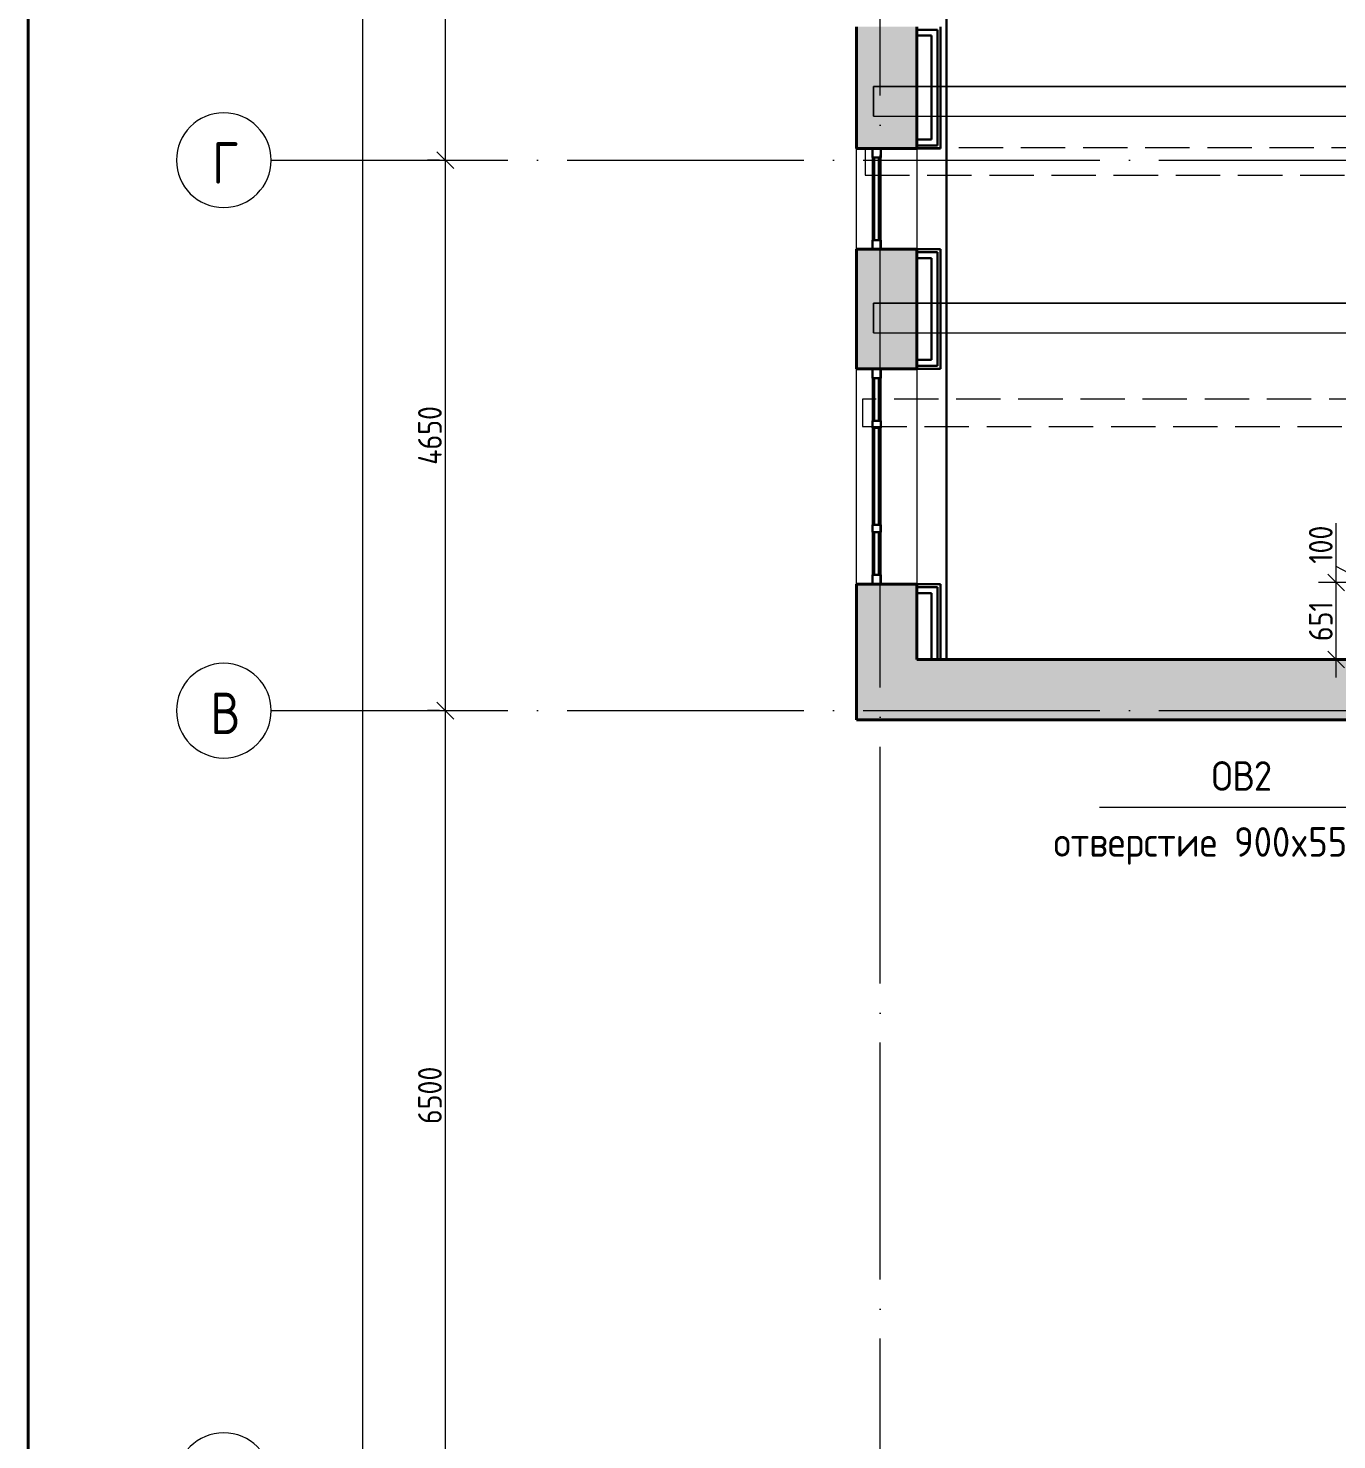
# Model space of a CAD drawing. Header units: millimetres. Extents: x -269164 to 430575, y -569542 to 36130.
# Drawn here: x 165045 to 176099, y -428174 to -416250 of the extents above; entities that cross this region are included whole.
import ezdxf

# ---------------------------------------------------------------- set-up
doc = ezdxf.new("R2010")
doc.units = ezdxf.units.MM
for name, pattern in [('ADSK_Линия сетки', [25, 20, -2.5, 0, -2.5]), ('ADSK_Сверху', [4.5, 3, -1.5]), ('GOST2.303 4', [7, 5, -2, 0])]:
    doc.linetypes.add(name, pattern=pattern)
for name, color, linetype, lineweight in [('Витраж', 7, 'Continuous', 18), ('Каркас', 7, 'Continuous', 18), ('Марки', 7, 'Continuous', 20), ('Оси', 7, 'Continuous', 9), ('Панели витража', 7, 'Continuous', 18), ('Размеры', 7, 'Continuous', 9), ('Стены внутренние', 7, 'Continuous', 18), ('Стены наружные', 7, 'Continuous', 18)]:
    doc.layers.add(name, color=color, linetype=linetype, lineweight=lineweight)
doc.styles.add('GOST Common', font='GOST_Common.ttf', dxfattribs={"width": 0.9, "height": 200})
doc.styles.add('ISOCPEUR_1', font='isocpeur.ttf', dxfattribs={"width": 0.9, "height": 250})
doc.dimstyles.new('ADSK_Основной_2_5_мм', dxfattribs={"dimscale": 304.8, "dimtxt": 251.428749, "dimasz": 0.463911, "dimexe": 0.492126, "dimexo": 0.492126, "dimgap": 0.098425, "dimtad": 1, "dimdec": 1, "dimrnd": 0.1, "dimdsep": 46, "dimtxsty": 'GOST Common', "dimblk1": 'OBLIQUE', "dimblk2": 'OBLIQUE', "dimsah": 1, "dimcen": 0.09, "dimdle": 0.492126, "dimazin": 2, "dimtfac": 1, "dimtdec": 4, "dimtix": 1, "dimtmove": 0, "dimatfit": 3, "dimfxl": 1, "dimtvp": 1, "dimtfill": 1, "dimtolj": 1, "dimtzin": 0, "dimlwd": 20, "dimlwe": 20, "dimarcsym": 2})
doc.dimstyles.new('ADSK_Основной_2_мм_Округление_до_1_мм_1', dxfattribs={"dimscale": 304.8, "dimtxt": 201.142999, "dimasz": 0.463911, "dimexe": 0.492126, "dimexo": 0.492126, "dimgap": 0.098425, "dimtad": 1, "dimdec": 0, "dimdsep": 46, "dimtxsty": 'GOST Common', "dimblk1": 'OBLIQUE', "dimblk2": 'OBLIQUE', "dimsah": 1, "dimcen": 0.09, "dimdle": 0.492126, "dimazin": 2, "dimtfac": 1, "dimtdec": 4, "dimtix": 1, "dimtmove": 1, "dimatfit": 3, "dimfxl": 1, "dimtvp": 1, "dimtolj": 1, "dimtzin": 0, "dimlwd": 20, "dimlwe": 20, "dimarcsym": 2})

# ---------------------------------------------------------------- blocks, each defined once
blk = doc.blocks.new('Прямоугольный импост - 70х20_60мм-1225109-03 План 3-го этажа маркировочный')
at = {"layer": 'Витраж', "color": 253, "linetype": 'ADSK_Сверху', "true_color": 0xaaaaaa}
for p, q in [((39644, 2435), (39644, 2365)), ((39724, 2435), (39644, 2435)), ((40114, 2435), (40084, 2435)), ((39724, 2365), (39644, 2365)), ((40114, 2365), (40084, 2365))]:
    blk.add_line(p, q, dxfattribs=at)
blk = doc.blocks.new('Прямоугольный импост - 70х20_60мм-1424711-03 План 3-го этажа маркировочный')
at = {"layer": 'Витраж', "color": 253, "linetype": 'ADSK_Сверху', "true_color": 0xaaaaaa}
for p, q in [((-80, 35), (0, 35)), ((0, 35), (0, -35)), ((0, -35), (-80, -35))]:
    blk.add_line(p, q, dxfattribs=at)
blk = doc.blocks.new('Прямоугольный импост - 70х20_60мм-1424712-03 План 3-го этажа маркировочный')
at = {"layer": 'Витраж', "color": 253, "linetype": 'ADSK_Сверху', "true_color": 0xaaaaaa}
for p, q in [((0, 35), (-80, 35)), ((0, -35), (0, 35)), ((-80, -35), (0, -35))]:
    blk.add_line(p, q, dxfattribs=at)
blk = doc.blocks.new('Прямоугольный импост - 70х20_60мм-1225111-03 План 3-го этажа маркировочный')
at = {"layer": 'Витраж', "color": 253, "linetype": 'ADSK_Сверху', "true_color": 0xaaaaaa}
for p, q in [((40144, 2435), (40114, 2435)), ((40994, 2435), (40964, 2435)), ((40144, 2365), (40114, 2365)), ((40994, 2365), (40964, 2365))]:
    blk.add_line(p, q, dxfattribs=at)
blk = doc.blocks.new('Прямоугольный импост - 70х20_60мм-1225113-03 План 3-го этажа маркировочный')
at = {"layer": 'Витраж', "color": 253, "linetype": 'ADSK_Сверху', "true_color": 0xaaaaaa}
for p, q in [((41024, 2435), (40994, 2435)), ((41464, 2435), (41384, 2435)), ((41464, 2365), (41464, 2435)), ((41024, 2365), (40994, 2365)), ((41464, 2365), (41384, 2365))]:
    blk.add_line(p, q, dxfattribs=at)
blk = doc.blocks.new('Прямоугольный импост - 70х60мм-1424709-03 План 3-го этажа маркировочный')
at = {"layer": 'Витраж', "color": 253, "linetype": 'ADSK_Сверху', "true_color": 0xaaaaaa}
for p, q in [((-30, 35), (30, 35)), ((30, -35), (-30, -35))]:
    blk.add_line(p, q, dxfattribs=at)
blk = doc.blocks.new('Прямоугольный импост - 70х60мм-1225009-03 План 3-го этажа маркировочный')
at = {"layer": 'Витраж', "color": 253, "linetype": 'ADSK_Сверху', "true_color": 0xaaaaaa}
for p, q in [((41024, 2435), (41024, 2365)), ((41384, 2435), (41024, 2435)), ((41384, 2365), (41384, 2435)), ((41384, 2365), (41024, 2365))]:
    blk.add_line(p, q, dxfattribs=at)
blk = doc.blocks.new('Прямоугольный импост - 70х60мм-1242018-03 План 3-го этажа маркировочный')
at = {"layer": 'Витраж', "color": 253, "linetype": 'ADSK_Сверху', "true_color": 0xaaaaaa}
for p, q in [((40144, 2435), (40144, 2365)), ((40964, 2435), (40144, 2435)), ((40964, 2365), (40964, 2435)), ((40964, 2365), (40144, 2365))]:
    blk.add_line(p, q, dxfattribs=at)
blk = doc.blocks.new('Прямоугольный импост - 70х20_56мм-1425354-03 План 3-го этажа маркировочный')
at = {"layer": 'Витраж', "color": 253, "linetype": 'ADSK_Сверху', "true_color": 0xaaaaaa}
for p, q in [((466, 2157), (396, 2157)), ((396, 2081), (396, 2157)), ((466, 2081), (466, 2157)), ((396, 1307), (396, 1383)), ((466, 1307), (466, 1383)), ((396, 1307), (466, 1307))]:
    blk.add_line(p, q, dxfattribs=at)
blk = doc.blocks.new('Прямоугольный импост - 70х20_56мм-1424848-03 План 3-го этажа маркировочный')
at = {"layer": 'Витраж', "color": 253, "linetype": 'ADSK_Сверху', "true_color": 0xaaaaaa}
for p, q in [((-76, 35), (0, 35)), ((0, 35), (0, -35)), ((0, -35), (-76, -35))]:
    blk.add_line(p, q, dxfattribs=at)
blk = doc.blocks.new('Прямоугольный импост - 70х20_56мм-1424849-03 План 3-го этажа маркировочный')
at = {"layer": 'Витраж', "color": 253, "linetype": 'ADSK_Сверху', "true_color": 0xaaaaaa}
for p, q in [((0, 35), (-76, 35)), ((0, -35), (0, 35)), ((-76, -35), (0, -35))]:
    blk.add_line(p, q, dxfattribs=at)
blk = doc.blocks.new('Прямоугольный импост - 70х60мм-1425356-03 План 3-го этажа маркировочный')
at = {"layer": 'Витраж', "color": 253, "linetype": 'ADSK_Сверху', "true_color": 0xaaaaaa}
for p, q in [((466, 2081), (396, 2081)), ((396, 1383), (396, 2081)), ((466, 1383), (466, 2081)), ((396, 1383), (466, 1383))]:
    blk.add_line(p, q, dxfattribs=at)
blk = doc.blocks.new('Системная панель - _AR_Стекло_40мм_привязка по центру-V17-03 План 3-го этажа маркировочный')
at = {"layer": 'Панели витража', "lineweight": 30}
for p, q in [((180, 20), (-180, 20)), ((-180, 20), (-180, -20)), ((180, -20), (180, 20)), ((-180, -20), (180, -20))]:
    blk.add_line(p, q, dxfattribs=at)
blk = doc.blocks.new('Прямоугольный импост - 70х40_60мм-V7-03 План 3-го этажа маркировочный')
at = {"layer": 'Витраж'}
for p, q in [((41024, 2435), (41384, 2435)), ((41024, 2365), (41384, 2365))]:
    blk.add_line(p, q, dxfattribs=at)
blk = doc.blocks.new('Прямоугольный импост - 70х20_60мм-V18-03 План 3-го этажа маркировочный')
at = {"layer": 'Витраж', "lineweight": 30}
for p, q in [((-80, 35), (0, 35)), ((-80, -35), (-80, 35)), ((0, 35), (0, -35)), ((0, -35), (-80, -35))]:
    blk.add_line(p, q, dxfattribs=at)
blk = doc.blocks.new('Прямоугольный импост - 70х20_60мм-V19-03 План 3-го этажа маркировочный')
at = {"layer": 'Витраж', "lineweight": 30}
for p, q in [((0, 35), (-80, 35)), ((-80, 35), (-80, -35)), ((0, -35), (0, 35)), ((-80, -35), (0, -35))]:
    blk.add_line(p, q, dxfattribs=at)
blk = doc.blocks.new('Прямоугольный импост - 70х40_60мм-V20-03 План 3-го этажа маркировочный')
at = {"layer": 'Витраж'}
for p, q in [((-6006, 11415), (-6006, 11055)), ((-5936, 11415), (-5936, 11055))]:
    blk.add_line(p, q, dxfattribs=at)
blk = doc.blocks.new('Системная панель - _AR_Стекло_40мм_привязка по центру-V21-03 План 3-го этажа маркировочный')
at = {"layer": 'Панели витража', "lineweight": 30}
for p, q in [((410, 20), (-410, 20)), ((-410, 20), (-410, -20)), ((410, -20), (410, 20)), ((-410, -20), (410, -20))]:
    blk.add_line(p, q, dxfattribs=at)
blk = doc.blocks.new('Прямоугольный импост - 70х40_60мм-V22-03 План 3-го этажа маркировочный')
at = {"layer": 'Витраж'}
for p, q in [((-6006, 10995), (-6006, 10175)), ((-5936, 10995), (-5936, 10175))]:
    blk.add_line(p, q, dxfattribs=at)
blk = doc.blocks.new('Прямоугольный импост - 70х60мм-V23-03 План 3-го этажа маркировочный')
at = {"layer": 'Витраж', "lineweight": 30}
for p, q in [((-30, 35), (30, 35)), ((-30, -35), (-30, 35)), ((30, 35), (30, -35)), ((30, -35), (-30, -35))]:
    blk.add_line(p, q, dxfattribs=at)
blk = doc.blocks.new('Системная панель - _AR_Стекло_40мм_привязка по центру-V24-03 План 3-го этажа маркировочный')
at = {"layer": 'Панели витража', "lineweight": 30}
for p, q in [((349, 20), (-349, 20)), ((-349, 20), (-349, -20)), ((349, -20), (349, 20)), ((-349, -20), (349, -20))]:
    blk.add_line(p, q, dxfattribs=at)
blk = doc.blocks.new('Прямоугольный импост - 70х40_56мм-1425355-03 План 3-го этажа маркировочный')
at = {"layer": 'Витраж'}
for p, q in [((396, 2081), (396, 1383)), ((466, 2081), (466, 1383))]:
    blk.add_line(p, q, dxfattribs=at)
blk = doc.blocks.new('Прямоугольный импост - 70х20_56мм-V25-03 План 3-го этажа маркировочный')
at = {"layer": 'Витраж', "lineweight": 30}
for p, q in [((-76, 35), (0, 35)), ((-76, -35), (-76, 35)), ((0, 35), (0, -35)), ((0, -35), (-76, -35))]:
    blk.add_line(p, q, dxfattribs=at)
blk = doc.blocks.new('Прямоугольный импост - 70х20_56мм-V26-03 План 3-го этажа маркировочный')
at = {"layer": 'Витраж', "lineweight": 30}
for p, q in [((0, 35), (-76, 35)), ((-76, 35), (-76, -35)), ((0, -35), (0, 35)), ((-76, -35), (0, -35))]:
    blk.add_line(p, q, dxfattribs=at)
blk = doc.blocks.new('Ось сетки - Круг_Ø8 мм-6577-03 План 3-го этажа маркировочный')
at = {"layer": 'Оси', "lineweight": 20}
for start, end in [(360, 180), (180, 360)]:
    blk.add_arc((0, 0), 4, start, end, dxfattribs=at)
blk = doc.blocks.new('_Oblique')
at = {"color": 0, "linetype": 'ByBlock', "lineweight": -2}
blk.add_line((-0.5, -0.5), (0.5, 0.5), dxfattribs=at)
blk = doc.blocks.new('*D10046')
at = {"layer": 'Defpoints', "color": 0, "lineweight": 40, "transparency": 16777216}
for p in [(168668, -410065), (168568, -417365), (168668, -417365)]:
    blk.add_point(p, dxfattribs=at)
at = {"layer": 'Размеры', "color": 0, "lineweight": 20, "transparency": 16777216}
for p, q in [((168568, -409915), (168568, -417515)), ((168518, -410065), (168418, -410065)), ((168518, -417365), (168418, -417365))]:
    blk.add_line(p, q, dxfattribs=at)
at = {"layer": 'Размеры', "color": 0, "lineweight": 20, "transparency": 16777216, "xscale": 141.4, "yscale": 141.4, "zscale": 141.4}
for p, rotation in [((168568, -410065), 90), ((168568, -417365), 270)]:
    blk.add_blockref('_Oblique', p, dxfattribs=dict(at, rotation=rotation))
at = {"layer": 'Размеры', "color": 0, "lineweight": 20, "transparency": 16777216, "insert": (168438, -413715), "char_height": 200, "width": 756.84, "attachment_point": 5, "rotation": 90, "style": 'GOST Common', "bg_fill": 3, "box_fill_scale": 1.1, "bg_fill_color": 256, "bg_fill_true_color": 13158600, "bg_fill_transparency": 0}
blk.add_mtext('\\A1;7300', dxfattribs=at)
blk = doc.blocks.new('*D10047')
at = {"layer": 'Defpoints', "color": 0, "lineweight": 40, "transparency": 16777216}
for p in [(168668, -417365), (168568, -422015), (168668, -422015)]:
    blk.add_point(p, dxfattribs=at)
at = {"layer": 'Размеры', "color": 0, "lineweight": 20, "transparency": 16777216}
for p, q in [((168568, -417215), (168568, -422165)), ((168518, -417365), (168418, -417365)), ((168518, -422015), (168418, -422015))]:
    blk.add_line(p, q, dxfattribs=at)
at = {"layer": 'Размеры', "color": 0, "lineweight": 20, "transparency": 16777216, "xscale": 141.4, "yscale": 141.4, "zscale": 141.4}
for p, rotation in [((168568, -417365), 90), ((168568, -422015), 270)]:
    blk.add_blockref('_Oblique', p, dxfattribs=dict(at, rotation=rotation))
at = {"layer": 'Размеры', "color": 0, "lineweight": 20, "transparency": 16777216, "insert": (168438, -419690), "char_height": 200, "width": 782.41, "attachment_point": 5, "rotation": 90, "style": 'GOST Common', "bg_fill": 3, "box_fill_scale": 1.1, "bg_fill_color": 256, "bg_fill_true_color": 13158600, "bg_fill_transparency": 0}
blk.add_mtext('\\A1;4650', dxfattribs=at)
blk = doc.blocks.new('*D10048')
at = {"layer": 'Defpoints', "color": 0, "lineweight": 40, "transparency": 16777216}
for p in [(168668, -422015), (168568, -428515), (168668, -428515)]:
    blk.add_point(p, dxfattribs=at)
at = {"layer": 'Размеры', "color": 0, "lineweight": 20, "transparency": 16777216}
for p, q in [((168568, -421865), (168568, -428665)), ((168518, -422015), (168418, -422015)), ((168518, -428515), (168418, -428515))]:
    blk.add_line(p, q, dxfattribs=at)
at = {"layer": 'Размеры', "color": 0, "lineweight": 20, "transparency": 16777216, "xscale": 141.4, "yscale": 141.4, "zscale": 141.4}
for p, rotation in [((168568, -422015), 90), ((168568, -428515), 270)]:
    blk.add_blockref('_Oblique', p, dxfattribs=dict(at, rotation=rotation))
at = {"layer": 'Размеры', "color": 0, "lineweight": 20, "transparency": 16777216, "insert": (168438, -425265), "char_height": 200, "width": 756.84, "attachment_point": 5, "rotation": 90, "style": 'GOST Common', "bg_fill": 3, "box_fill_scale": 1.1, "bg_fill_color": 256, "bg_fill_true_color": 13158600, "bg_fill_transparency": 0}
blk.add_mtext('\\A1;6500', dxfattribs=at)
blk = doc.blocks.new('*D10050')
at = {"layer": 'Defpoints', "color": 0, "lineweight": 40, "transparency": 16777216}
for p in [(167968, -387265), (167868, -430315), (167968, -430315)]:
    blk.add_point(p, dxfattribs=at)
at = {"layer": 'Размеры', "color": 0, "lineweight": 20, "transparency": 16777216}
for p, q in [((167868, -387115), (167868, -430465)), ((167818, -387265), (167718, -387265)), ((167818, -430315), (167718, -430315))]:
    blk.add_line(p, q, dxfattribs=at)
at = {"layer": 'Размеры', "color": 0, "lineweight": 20, "transparency": 16777216, "xscale": 141.4, "yscale": 141.4, "zscale": 141.4}
for p, rotation in [((167868, -387265), 90), ((167868, -430315), 270)]:
    blk.add_blockref('_Oblique', p, dxfattribs=dict(at, rotation=rotation))
at = {"layer": 'Размеры', "color": 0, "lineweight": 20, "transparency": 16777216, "insert": (167738, -408790), "char_height": 200, "width": 971.62, "attachment_point": 5, "rotation": 90, "style": 'GOST Common', "bg_fill": 3, "box_fill_scale": 1.1, "bg_fill_color": 256, "bg_fill_true_color": 13158600, "bg_fill_transparency": 0}
blk.add_mtext('\\A1;43050', dxfattribs=at)
blk = doc.blocks.new('*D12210')
at = {"layer": 'Defpoints', "color": 0, "transparency": 16777216}
for p in [(176447, -420933), (177188, -420933), (177188, -421033)]:
    blk.add_point(p, dxfattribs=at)
at = {"layer": 'Размеры', "color": 0, "lineweight": 20, "transparency": 16777216}
for p, q in [((176094, -420796), (176094, -420430)), ((176447, -420983), (176094, -420796)), ((176447, -421183), (176447, -420783)), ((177038, -420933), (176297, -420933)), ((177038, -421033), (176297, -421033))]:
    blk.add_line(p, q, dxfattribs=at)
at = {"layer": 'Размеры', "color": 0, "lineweight": 20, "transparency": 16777216, "xscale": 141.4, "yscale": 141.4, "zscale": 141.4}
for p, rotation in [((176447, -420933), 90), ((176447, -421033), 270)]:
    blk.add_blockref('_Oblique', p, dxfattribs=dict(at, rotation=rotation))
at = {"layer": 'Размеры', "color": 0, "transparency": 16777216, "insert": (175964, -420613), "char_height": 200, "attachment_point": 5, "rotation": 90, "style": 'GOST Common'}
blk.add_mtext('\\A1;100', dxfattribs=at)
blk = doc.blocks.new('*D12289')
at = {"layer": 'Defpoints', "color": 0, "transparency": 16777216}
for p in [(176094, -420933), (177088, -420933), (177088, -421584)]:
    blk.add_point(p, dxfattribs=at)
at = {"layer": 'Размеры', "color": 0, "lineweight": 20, "transparency": 16777216}
for p, q in [((176094, -421734), (176094, -420783)), ((176938, -420933), (175944, -420933)), ((176938, -421584), (175944, -421584))]:
    blk.add_line(p, q, dxfattribs=at)
at = {"layer": 'Размеры', "color": 0, "lineweight": 20, "transparency": 16777216, "xscale": 141.4, "yscale": 141.4, "zscale": 141.4}
for p, rotation in [((176094, -420933), 90), ((176094, -421584), 270)]:
    blk.add_blockref('_Oblique', p, dxfattribs=dict(at, rotation=rotation))
at = {"layer": 'Размеры', "color": 0, "transparency": 16777216, "insert": (175964, -421260), "char_height": 200, "attachment_point": 5, "rotation": 90, "style": 'GOST Common'}
blk.add_mtext('\\A1;651', dxfattribs=at)

msp = doc.modelspace()

# ---------------------------------------------------------------- hatches: boundary and pattern name
at = {"layer": 'Стены наружные', "true_color": 0xc0c0c0}
h = msp.add_hatch(color=9, dxfattribs=at)
h.paths.add_polyline_path([(172396.9, -421582.67), (172551.86, -421582.67), (172551.86, -420946.52), (172041.86, -420946.52), (172041.86, -421582.67), (172361.15, -421582.67)])
h.paths.add_polyline_path([(172188.06, -419126.52), (172551.86, -419126.52), (172551.86, -418116.63), (172041.86, -418116.63), (172041.86, -419126.52)])
h.paths.add_polyline_path([(172041.86, -417266.63), (172551.86, -417266.63), (172551.86, -416237.83), (172041.86, -416237.83)])
h.paths.add_polyline_path([(172551.86, -415387.83), (172551.86, -414417.48), (172041.86, -414417.48), (172041.86, -415387.83), (172377.63, -415387.83)])
h.paths.add_polyline_path([(172371.97, -413567.48), (172551.86, -413567.48), (172551.86, -412556.73), (172041.86, -412556.73), (172041.86, -413567.48), (172361.15, -413567.48)])
h.paths.add_polyline_path([(172551.86, -410736.73), (172551.86, -409700.93), (172041.86, -409700.93), (172041.86, -410736.73), (172363.17, -410736.73)])
msp.add_hatch(color=9, dxfattribs=at).paths.add_polyline_path([(178953.7, -422092.67), (178953.7, -421582.67), (172041.86, -421582.67), (172041.86, -422092.67), (178817.64, -422092.67)])

# ---------------------------------------------------------------- linework, layer by layer
at = {"layer": 'Каркас', "color": 253, "linetype": 'ADSK_Сверху', "true_color": 0xaaaaaa}
for p, q in [((172185.62, -416743.66), (172185.62, -416993.66)), ((172185.62, -416743.66), (178564.95, -416743.66)), ((172185.62, -416993.66), (178566.69, -416993.66)), ((172185.62, -418572.73), (172185.62, -418822.73)), ((172185.62, -418572.73), (178582.1, -418572.73)), ((172185.62, -418822.73), (178582.1, -418822.73))]:
    msp.add_line(p, q, dxfattribs=at)
at = {"layer": 'Каркас', "color": 253, "linetype": 'ADSK_Сверху', "true_color": 0xb2b2b2}
for p, q in [((172185.62, -416993.66), (172185.62, -416743.66)), ((178564.95, -416743.66), (172185.62, -416743.66)), ((172185.62, -416993.66), (178566.69, -416993.66)), ((172185.62, -418822.73), (172185.62, -418572.73)), ((178582.1, -418572.73), (172185.62, -418572.73)), ((172185.62, -418822.73), (178582.1, -418822.73))]:
    msp.add_line(p, q, dxfattribs=at)
at = {"layer": 'Каркас', "color": 30, "linetype": 'GOST2.303 4', "ltscale": 75, "true_color": 0xf26722}
for points in [[(172114.37, -417260.56), (172114.37, -417490.56), (178530.87, -417490.56), (178530.87, -417260.56)], [(172092.23, -419385.22), (172092.23, -419615.22), (178508.72, -419615.22), (178508.72, -419385.22)]]:
    msp.add_lwpolyline(points, close=True, dxfattribs=at)
at = {"layer": 'Марки', "color": 30, "true_color": 0xf26722}
msp.add_line((174095.89, -422831.17), (176595.89, -422831.17), dxfattribs=at)
at = {"layer": 'Оси', "linetype": 'ADSK_Линия сетки', "ltscale": 100}
for p, q in [((172242.82, -439320.18), (172242.82, -386200.07)), ((167096.68, -417365.13), (235324.62, -417365.13)), ((167096.68, -422015.13), (235324.62, -422015.13))]:
    msp.add_line(p, q, dxfattribs=at)
at = {"layer": 'Стены внутренние', "color": 32, "lineweight": 30, "true_color": 0xcd6928}
for p, q in [((172801.86, -418333.24), (172801.86, -410210.93)), ((172551.86, -416262.83), (172726.86, -416262.83)), ((172726.86, -417241.63), (172726.86, -416262.83)), ((172751.86, -417266.63), (172751.86, -416237.83)), ((172551.86, -416312.83), (172676.86, -416312.83)), ((172676.86, -417191.63), (172676.86, -416312.83)), ((172801.86, -421582.67), (172801.86, -416648.62)), ((172551.86, -417191.63), (172676.86, -417191.63)), ((172551.86, -417241.63), (172726.86, -417241.63)), ((172551.86, -417266.63), (172751.86, -417266.63)), ((172551.86, -418116.63), (172751.86, -418116.63)), ((172551.86, -418141.63), (172726.86, -418141.63)), ((172726.86, -419101.52), (172726.86, -418141.63)), ((172751.86, -419126.52), (172751.86, -418116.63)), ((172551.86, -418191.63), (172676.86, -418191.63)), ((172676.86, -419051.52), (172676.86, -418191.63)), ((172551.86, -419051.52), (172676.86, -419051.52)), ((172551.86, -419101.52), (172726.86, -419101.52)), ((172551.86, -419126.52), (172751.86, -419126.52)), ((172551.86, -420946.52), (172751.86, -420946.52)), ((172551.86, -420971.52), (172726.86, -420971.52)), ((172551.86, -421021.52), (172676.86, -421021.52)), ((172676.86, -421582.67), (172676.86, -421021.52)), ((172726.86, -421582.67), (172726.86, -420971.52)), ((172751.86, -421582.67), (172751.86, -420946.52))]:
    msp.add_line(p, q, dxfattribs=at)
at = {"layer": 'Стены наружные', "lineweight": 40}
for p, q in [((172041.86, -416237.83), (172041.86, -417266.63)), ((172551.86, -417266.63), (172551.86, -416237.83)), ((172041.86, -417266.63), (172551.86, -417266.63)), ((172041.86, -418116.63), (172041.86, -419126.52)), ((172551.86, -418116.63), (172041.86, -418116.63)), ((172551.86, -419126.52), (172551.86, -418116.63)), ((172041.86, -419126.52), (172551.86, -419126.52)), ((172041.86, -420946.52), (172041.86, -422092.67)), ((172551.86, -420946.52), (172041.86, -420946.52)), ((172551.86, -421582.67), (172551.86, -420946.52)), ((178953.7, -421582.67), (172551.86, -421582.67)), ((172041.86, -422092.67), (178443.7, -422092.67))]:
    msp.add_line(p, q, dxfattribs=at)
at = {"layer": 'Стены наружные'}
for p, q in [((172041.86, -418116.63), (172041.86, -417266.63)), ((172551.86, -417266.63), (172551.86, -418116.63)), ((172041.86, -420946.52), (172041.86, -419126.52)), ((172551.86, -419126.52), (172551.86, -420946.52))]:
    msp.add_line(p, q, dxfattribs=at)

# ---------------------------------------------------------------- block references
at = {"layer": 'Витраж', "color": 253, "linetype": 'ADSK_Сверху', "true_color": 0xaaaaaa}
for name in ['Прямоугольный импост - 70х20_56мм-1425354-03 План 3-го этажа маркировочный', 'Прямоугольный импост - 70х60мм-1425356-03 План 3-го этажа маркировочный']:
    msp.add_blockref(name, (171781.07, -419423.27), dxfattribs=at)
at = {"layer": 'Витраж', "color": 253, "linetype": 'ADSK_Сверху', "true_color": 0xaaaaaa, "extrusion": (0, 0, -1), "rotation": 90.00000000000007}
for name, p in [('Прямоугольный импост - 70х20_56мм-1424848-03 План 3-го этажа маркировочный', (-172211.86, -417266.63)), ('Прямоугольный импост - 70х20_60мм-1424711-03 План 3-го этажа маркировочный', (-172211.86, -419126.52)), ('Прямоугольный импост - 70х60мм-1424709-03 План 3-го этажа маркировочный', (-172211.86, -419596.52)), ('Прямоугольный импост - 70х60мм-1424709-03 План 3-го этажа маркировочный', (-172211.86, -420476.52))]:
    msp.add_blockref(name, p, dxfattribs=at)
at = {"layer": 'Витраж', "extrusion": (0, 0, -1), "rotation": 90.00000000000007}
for name, p in [('Прямоугольный импост - 70х20_56мм-V25-03 План 3-го этажа маркировочный', (-172211.86, -417266.63)), ('Прямоугольный импост - 70х20_60мм-V18-03 План 3-го этажа маркировочный', (-172211.86, -419126.52)), ('Прямоугольный импост - 70х60мм-V23-03 План 3-го этажа маркировочный', (-172211.86, -419596.52)), ('Прямоугольный импост - 70х60мм-V23-03 План 3-го этажа маркировочный', (-172211.86, -420476.52))]:
    msp.add_blockref(name, p, dxfattribs=at)
at = {"layer": 'Витраж'}
for name, p in [('Прямоугольный импост - 70х40_56мм-1425355-03 План 3-го этажа маркировочный', (171781.07, -419423.27)), ('Прямоугольный импост - 70х40_60мм-V20-03 План 3-го этажа маркировочный', (178182.91, -430621.92)), ('Прямоугольный импост - 70х40_60мм-V22-03 План 3-го этажа маркировочный', (178182.91, -430621.92))]:
    msp.add_blockref(name, p, dxfattribs=at)
at = {"layer": 'Витраж', "color": 253, "linetype": 'ADSK_Сверху', "true_color": 0xaaaaaa}
for name, p, rotation in [('Прямоугольный импост - 70х20_56мм-1424849-03 План 3-го этажа маркировочный', (172211.86, -418116.63), 269.9999999999999), ('Прямоугольный импост - 70х20_60мм-1225109-03 План 3-го этажа маркировочный', (169812.36, -379482.42), 270), ('Прямоугольный импост - 70х60мм-1225009-03 План 3-го этажа маркировочный', (169812.36, -378182.42), 270), ('Прямоугольный импост - 70х20_60мм-1225111-03 План 3-го этажа маркировочный', (169812.36, -379482.42), 269.9999999999999), ('Прямоугольный импост - 70х60мм-1242018-03 План 3-го этажа маркировочный', (169812.36, -379482.42), 269.9999999999999), ('Прямоугольный импост - 70х20_60мм-1225113-03 План 3-го этажа маркировочный', (169812.36, -379482.42), 269.9999999999998), ('Прямоугольный импост - 70х60мм-1225009-03 План 3-го этажа маркировочный', (169812.36, -379482.42), 269.9999999999998), ('Прямоугольный импост - 70х20_60мм-1424712-03 План 3-го этажа маркировочный', (172211.86, -420946.52), 269.9999999999999)]:
    msp.add_blockref(name, p, dxfattribs=dict(at, rotation=rotation))
at = {"layer": 'Витраж'}
for name, p, rotation in [('Прямоугольный импост - 70х20_56мм-V26-03 План 3-го этажа маркировочный', (172211.86, -418116.63), 269.9999999999999), ('Прямоугольный импост - 70х40_60мм-V7-03 План 3-го этажа маркировочный', (169812.36, -379482.42), 269.9999999999998), ('Прямоугольный импост - 70х20_60мм-V19-03 План 3-го этажа маркировочный', (172211.86, -420946.52), 269.9999999999999)]:
    msp.add_blockref(name, p, dxfattribs=dict(at, rotation=rotation))
at = {"layer": 'Оси', "lineweight": 20, "xscale": 99.99999999999993, "yscale": 99.99999999999993, "zscale": 99.99999999999993, "rotation": 269.9999999999994}
for p in [(166696.68, -417365.13), (166696.68, -422015.13), (166696.68, -428515.13)]:
    msp.add_blockref('Ось сетки - Круг_Ø8 мм-6577-03 План 3-го этажа маркировочный', p, dxfattribs=at)
at = {"layer": 'Панели витража', "rotation": 89.99999999999993}
for name, p in [('Системная панель - _AR_Стекло_40мм_привязка по центру-V24-03 План 3-го этажа маркировочный', (172211.86, -417691.63)), ('Системная панель - _AR_Стекло_40мм_привязка по центру-V17-03 План 3-го этажа маркировочный', (172211.86, -419386.52)), ('Системная панель - _AR_Стекло_40мм_привязка по центру-V21-03 План 3-го этажа маркировочный', (172211.86, -420036.52)), ('Системная панель - _AR_Стекло_40мм_привязка по центру-V17-03 План 3-го этажа маркировочный', (172211.86, -420686.52))]:
    msp.add_blockref(name, p, dxfattribs=at)

# ---------------------------------------------------------------- texts
at = {"layer": 'Марки', "color": 30, "lineweight": 40, "true_color": 0xf26722, "style": 'ISOCPEUR_1', "width": 0.9}
for s, p in [('ОВ', (175041.97, -422692.15)), ('2', (175399.16, -422692.15)), ('отверстие 900x550(h)', (173707.16, -423249))]:
    msp.add_text(s, height=250, dxfattribs=at).set_placement(p)
at = {"layer": 'Оси', "char_height": 350, "attachment_point": 1, "style": 'GOST Common'}
for s, insert, width in [('\\fGOST Common|b0|i0|c204|p34|;\\W.9;Г', (166598.21, -417212.54), 274.1771), ('\\fGOST Common|b0|i0|c204|p34|;\\W.9;В', (166583.36, -421862.54), 310.2531)]:
    msp.add_mtext(s, dxfattribs=dict(at, insert=insert, width=width))

# ---------------------------------------------------------------- dimensions: what is measured, and where the dimension line sits
at = {"layer": 'Размеры', "color": 18, "true_color": 0x000000}
for base, p1, p2, picture, middle in [((176446.76, -420932.81), (177187.99, -421032.81), (177187.99, -420932.81), '*D12210', (176094.1, -420765.52)), ((176094.1, -420932.81), (177087.99, -421583.9), (177087.99, -420932.81), '*D12289', (176094.1, -421260.38))]:
    dim = msp.add_linear_dim(base=base, p1=p1, p2=p2, angle=90, dimstyle='ADSK_Основной_2_мм_Округление_до_1_мм_1', override={"dimpost": '<>'}, dxfattribs=at)
    dim.commit()
    dim.dimension.update_dxf_attribs({"geometry": picture, "text_midpoint": middle, "dimtype": 160})

# ---------------------------------------------------------------- next in the draw order: dimensions: what is measured, and where the dimension line sits
at = {"layer": 'Размеры', "lineweight": 20}
for base, p1, p2, override, picture, middle in [((167867.7, -430315.13), (167967.68, -387265.13), (167967.68, -430315.13), {"dimpost": '<>', "dimfxl": 43050}, '*D10050', (167737.7, -408790.13)), ((168567.7, -417365.13), (168667.68, -410065.13), (168667.68, -417365.13), {"dimpost": '<>', "dimfxl": 7300}, '*D10046', (168437.7, -413715.13))]:
    dim = msp.add_linear_dim(base=base, p1=p1, p2=p2, angle=90, dimstyle='ADSK_Основной_2_5_мм', override=override, dxfattribs=at)
    dim.commit()
    dim.dimension.update_dxf_attribs({"geometry": picture, "text_midpoint": middle})

# ---------------------------------------------------------------- next in the draw order: dimensions: what is measured, and where the dimension line sits
dim = msp.add_linear_dim(base=(168567.7, -422015.13), p1=(168667.68, -417365.13), p2=(168667.68, -422015.13), angle=90, dimstyle='ADSK_Основной_2_5_мм', override={"dimpost": '<>', "dimfxl": 4650}, dxfattribs=at)
dim.commit()
dim.dimension.update_dxf_attribs({"geometry": '*D10047', "text_midpoint": (168437.7, -419690.13)})

# ---------------------------------------------------------------- next in the draw order: dimensions: what is measured, and where the dimension line sits
dim = msp.add_linear_dim(base=(168567.7, -428515.13), p1=(168667.68, -422015.13), p2=(168667.68, -428515.13), angle=90, dimstyle='ADSK_Основной_2_5_мм', override={"dimpost": '<>', "dimfxl": 6500}, dxfattribs=at)
dim.commit()
dim.dimension.update_dxf_attribs({"geometry": '*D10048', "text_midpoint": (168437.7, -425265.13)})

# ---------------------------------------------------------------- next in the draw order: linework, layer by layer
at = {"color": 3, "lineweight": 40}
msp.add_lwpolyline([(165044.56, -379662.32), (191467.82, -379662.32), (191467.82, -437206.01), (165044.56, -437206.01)], close=True, dxfattribs=at)

doc.saveas('drawing.dxf')
